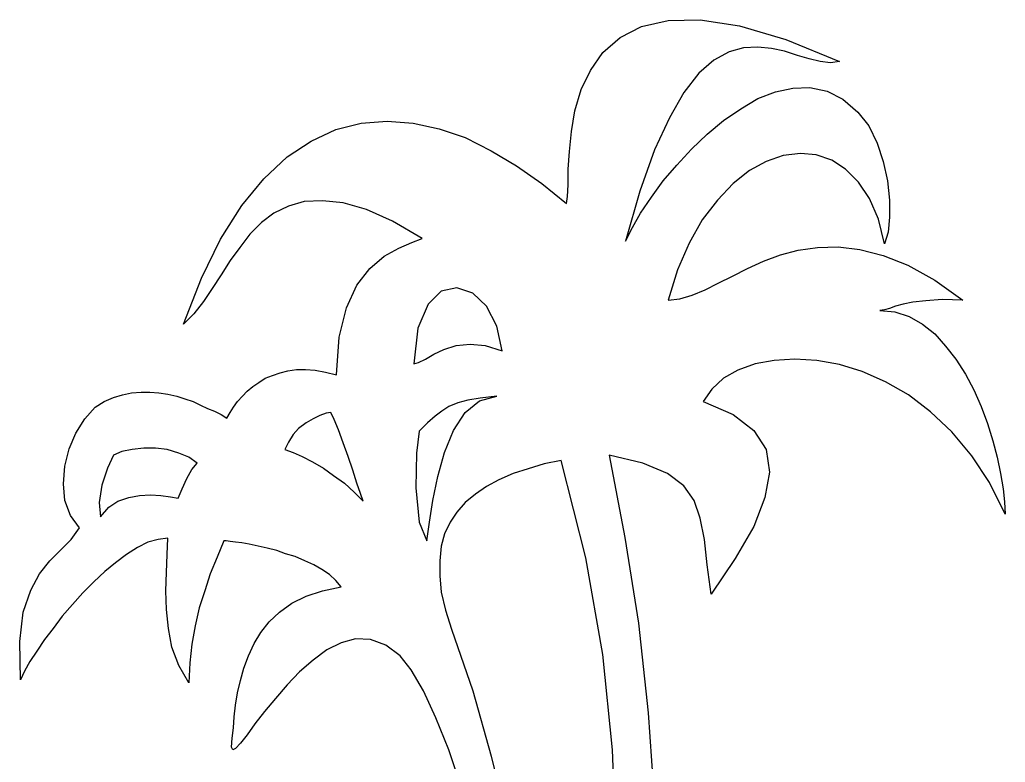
# Model space of a CAD drawing. Header units: millimetres. Extents: x 342.7 to 347.53, y 2574.37 to 2579.94.
# Drawn here: x 342.696 to 347.136, y 2576.599 to 2579.943 of the extents above; entities that cross this region are included whole.
import ezdxf

# ---------------------------------------------------------------- set-up
doc = ezdxf.new("R2010")
doc.units = ezdxf.units.MM
doc.header["$LTSCALE"] = 10
doc.layers.add('Vegetais', color=94, linetype='Continuous')

msp = doc.modelspace()

# ---------------------------------------------------------------- linework, layer by layer
at = {"layer": 'Vegetais'}
for p, q in [((345.4966, 2579.9118), (345.617, 2579.9395)), ((345.617, 2579.9395), (345.762, 2579.9427)), ((345.762, 2579.9427), (345.9381, 2579.9149)), ((345.4009, 2579.8624), (345.4966, 2579.9118)), ((345.9381, 2579.9149), (346.1479, 2579.8531)), ((345.3238, 2579.7945), (345.4009, 2579.8624)), ((346.1479, 2579.8531), (346.3887, 2579.7544)), ((345.2683, 2579.7141), (345.3238, 2579.7945)), ((345.8917, 2579.7976), (345.8238, 2579.7606)), ((345.9566, 2579.8161), (345.8917, 2579.7976)), ((346.0214, 2579.8191), (345.9566, 2579.8161)), ((346.0832, 2579.813), (346.0214, 2579.8191)), ((346.1419, 2579.8006), (346.0832, 2579.813)), ((346.2004, 2579.7822), (346.1419, 2579.8006)), ((345.8238, 2579.7606), (345.7558, 2579.7019)), ((346.2529, 2579.7666), (346.2004, 2579.7822)), ((346.3024, 2579.7544), (346.2529, 2579.7666)), ((346.3486, 2579.7482), (346.3024, 2579.7544)), ((346.3887, 2579.7544), (346.3486, 2579.7482)), ((345.225, 2579.6278), (345.2683, 2579.7141)), ((345.7558, 2579.7019), (345.6879, 2579.6154)), ((345.1972, 2579.532), (345.225, 2579.6278)), ((345.6879, 2579.6154), (345.6232, 2579.5012)), ((346.0214, 2579.5877), (346.1016, 2579.6185)), ((346.1016, 2579.6185), (346.1789, 2579.634)), ((346.1789, 2579.634), (346.2561, 2579.637)), ((346.2561, 2579.637), (346.3332, 2579.6216)), ((346.3332, 2579.6216), (346.4042, 2579.5845)), ((345.9442, 2579.5414), (346.0214, 2579.5877)), ((346.4042, 2579.5845), (346.4721, 2579.5258)), ((345.1818, 2579.4394), (345.1972, 2579.532)), ((345.867, 2579.4889), (345.9442, 2579.5414)), ((346.4721, 2579.5258), (346.5215, 2579.4641)), ((344.1197, 2579.4487), (344.2339, 2579.4765)), ((344.2339, 2579.4765), (344.3513, 2579.4857)), ((344.3513, 2579.4857), (344.4686, 2579.4765)), ((344.4686, 2579.4765), (344.5859, 2579.4518)), ((345.6232, 2579.5012), (345.5553, 2579.3561)), ((345.7929, 2579.427), (345.867, 2579.4889)), ((344.0086, 2579.3962), (344.1197, 2579.4487)), ((344.5859, 2579.4518), (344.7033, 2579.4116)), ((345.1725, 2579.3499), (345.1818, 2579.4394)), ((346.5215, 2579.4641), (346.5586, 2579.3869)), ((343.9005, 2579.3252), (344.0086, 2579.3962)), ((344.7033, 2579.4116), (344.8205, 2579.353)), ((345.722, 2579.3591), (345.7929, 2579.427)), ((344.8205, 2579.353), (344.9348, 2579.2851)), ((345.1663, 2579.2696), (345.1725, 2579.3499)), ((345.5553, 2579.3561), (345.4904, 2579.1708)), ((345.6571, 2579.2882), (345.722, 2579.3591)), ((346.5586, 2579.3869), (346.5864, 2579.3036)), ((343.7956, 2579.2264), (343.9005, 2579.3252)), ((346.0585, 2579.3036), (345.9844, 2579.2635)), ((346.1357, 2579.3314), (346.0585, 2579.3036)), ((346.2128, 2579.3406), (346.1357, 2579.3314)), ((346.2838, 2579.3345), (346.2128, 2579.3406)), ((346.3548, 2579.3098), (346.2838, 2579.3345)), ((346.4166, 2579.2696), (346.3548, 2579.3098)), ((346.5864, 2579.3036), (346.6049, 2579.2171)), ((344.9348, 2579.2851), (345.049, 2579.2048)), ((345.1663, 2579.1986), (345.1663, 2579.2696)), ((345.5953, 2579.2171), (345.6571, 2579.2882)), ((345.9844, 2579.2635), (345.9103, 2579.2048)), ((346.4753, 2579.211), (346.4166, 2579.2696)), ((343.6968, 2579.106), (343.7956, 2579.2264)), ((345.5429, 2579.1431), (345.5953, 2579.2171)), ((346.5246, 2579.1369), (346.4753, 2579.211)), ((346.6049, 2579.2171), (346.6141, 2579.1307)), ((345.049, 2579.2048), (345.1601, 2579.1153)), ((345.1633, 2579.1461), (345.1663, 2579.1986)), ((345.4904, 2579.1708), (345.4256, 2578.9454)), ((345.9103, 2579.2048), (345.8392, 2579.1307)), ((343.9777, 2579.1245), (343.9067, 2579.1029)), ((344.061, 2579.1277), (343.9777, 2579.1245)), ((344.1537, 2579.1183), (344.061, 2579.1277)), ((345.1601, 2579.1153), (345.1633, 2579.1461)), ((345.4935, 2579.072), (345.5429, 2579.1431)), ((345.8392, 2579.1307), (345.7713, 2579.0412)), ((346.5648, 2579.0443), (346.5246, 2579.1369)), ((346.6141, 2579.1307), (346.6141, 2579.0535)), ((343.601, 2578.9548), (343.6968, 2579.106)), ((343.9067, 2579.1029), (343.8419, 2579.072)), ((344.2587, 2579.0874), (344.1537, 2579.1183)), ((344.376, 2579.035), (344.2587, 2579.0874)), ((343.8419, 2579.072), (343.7863, 2579.0288)), ((344.5088, 2578.9578), (344.376, 2579.035)), ((345.4565, 2579.0073), (345.4935, 2579.072)), ((345.7713, 2579.0412), (345.7127, 2578.9362)), ((346.5925, 2578.9331), (346.5648, 2579.0443)), ((346.6141, 2579.0535), (346.608, 2578.9856)), ((343.7863, 2579.0288), (343.7338, 2578.9764)), ((345.4256, 2578.9454), (345.4565, 2579.0073)), ((343.5147, 2578.7787), (343.601, 2578.9548)), ((343.7338, 2578.9764), (343.6876, 2578.9177)), ((344.4625, 2578.9393), (344.5088, 2578.9578)), ((346.608, 2578.9856), (346.5925, 2578.9331)), ((343.6876, 2578.9177), (343.6443, 2578.859)), ((344.3389, 2578.8775), (344.4038, 2578.9145)), ((344.4038, 2578.9145), (344.4625, 2578.9393)), ((345.7127, 2578.9362), (345.6602, 2578.8158)), ((346.1233, 2578.8837), (346.2036, 2578.9053)), ((346.2036, 2578.9053), (346.29, 2578.9177)), ((346.29, 2578.9177), (346.3827, 2578.9207)), ((346.3827, 2578.9207), (346.4814, 2578.9084)), ((346.4814, 2578.9084), (346.5864, 2578.8807)), ((343.6443, 2578.859), (343.6042, 2578.7941)), ((344.2742, 2578.822), (344.3389, 2578.8775)), ((345.975, 2578.822), (346.0461, 2578.856)), ((346.0461, 2578.856), (346.1233, 2578.8837)), ((346.5864, 2578.8807), (346.6975, 2578.8374)), ((344.2155, 2578.7479), (344.2742, 2578.822)), ((345.6602, 2578.8158), (345.617, 2578.6799)), ((345.9071, 2578.7879), (345.975, 2578.822)), ((346.6975, 2578.8374), (346.8179, 2578.7695)), ((343.4343, 2578.5719), (343.5147, 2578.7787)), ((343.6042, 2578.7941), (343.564, 2578.7324)), ((345.8424, 2578.7571), (345.9071, 2578.7879)), ((346.8179, 2578.7695), (346.9445, 2578.6799)), ((343.564, 2578.7324), (343.5239, 2578.6737)), ((344.1692, 2578.646), (344.2155, 2578.7479)), ((344.6662, 2578.7356), (344.5952, 2578.72)), ((344.7372, 2578.7108), (344.6662, 2578.7356)), ((345.725, 2578.7016), (345.7837, 2578.7262)), ((345.7837, 2578.7262), (345.8424, 2578.7571)), ((344.5952, 2578.72), (344.5365, 2578.6615)), ((344.7989, 2578.6521), (344.7372, 2578.7108)), ((345.617, 2578.6799), (345.6695, 2578.6861)), ((345.6695, 2578.6861), (345.725, 2578.7016)), ((346.7778, 2578.6769), (346.7191, 2578.6707)), ((346.8519, 2578.6831), (346.7778, 2578.6769)), ((346.9445, 2578.6799), (346.8519, 2578.6831)), ((343.5239, 2578.6737), (343.4806, 2578.6182)), ((344.1352, 2578.5132), (344.1692, 2578.646)), ((344.5365, 2578.6615), (344.4902, 2578.5533)), ((344.8452, 2578.5627), (344.7989, 2578.6521)), ((346.5925, 2578.6367), (346.571, 2578.6336)), ((346.571, 2578.6336), (346.6389, 2578.6274)), ((346.6141, 2578.6429), (346.5925, 2578.6367)), ((346.6419, 2578.6521), (346.6141, 2578.6429)), ((346.676, 2578.6615), (346.6419, 2578.6521)), ((346.7191, 2578.6707), (346.676, 2578.6615)), ((343.4806, 2578.6182), (343.4343, 2578.5719)), ((346.6389, 2578.6274), (346.7037, 2578.6058)), ((346.7037, 2578.6058), (346.7624, 2578.5719)), ((344.4902, 2578.5533), (344.4717, 2578.3928)), ((344.87, 2578.4515), (344.8452, 2578.5627)), ((346.7624, 2578.5719), (346.8179, 2578.5287)), ((344.1228, 2578.3434), (344.1352, 2578.5132)), ((346.8179, 2578.5287), (346.8673, 2578.4731)), ((344.5613, 2578.4361), (344.6076, 2578.4577)), ((344.6076, 2578.4577), (344.6631, 2578.4762)), ((344.6631, 2578.4762), (344.7248, 2578.4824)), ((344.7248, 2578.4824), (344.7927, 2578.4762)), ((344.7927, 2578.4762), (344.87, 2578.4515)), ((346.8673, 2578.4731), (346.9136, 2578.4145)), ((344.4933, 2578.399), (344.5242, 2578.4145)), ((344.5242, 2578.4145), (344.5613, 2578.4361)), ((346.1881, 2578.4145), (346.0954, 2578.4083)), ((346.2869, 2578.4083), (346.1881, 2578.4145)), ((346.9136, 2578.4145), (346.9569, 2578.3465)), ((343.9036, 2578.362), (343.9438, 2578.3682)), ((343.9438, 2578.3682), (343.9839, 2578.3682)), ((343.9839, 2578.3682), (344.0271, 2578.365)), ((344.4717, 2578.3928), (344.4933, 2578.399)), ((346.0091, 2578.3928), (345.9319, 2578.365)), ((346.0954, 2578.4083), (346.0091, 2578.3928)), ((346.3887, 2578.3898), (346.2869, 2578.4083)), ((346.4907, 2578.3589), (346.3887, 2578.3898)), ((343.7739, 2578.3095), (343.8018, 2578.3279)), ((343.8018, 2578.3279), (343.8357, 2578.3403)), ((343.8357, 2578.3403), (343.8697, 2578.3527)), ((343.8697, 2578.3527), (343.9036, 2578.362)), ((344.0271, 2578.365), (344.0734, 2578.3558)), ((344.0734, 2578.3558), (344.1228, 2578.3434)), ((345.867, 2578.3279), (345.8145, 2578.2786)), ((345.9319, 2578.365), (345.867, 2578.3279)), ((346.5957, 2578.3125), (346.4907, 2578.3589)), ((346.9569, 2578.3465), (346.9939, 2578.2755)), ((343.7215, 2578.2694), (343.7461, 2578.2909)), ((343.7461, 2578.2909), (343.7739, 2578.3095)), ((345.8145, 2578.2786), (345.7744, 2578.223)), ((346.7006, 2578.254), (346.5957, 2578.3125)), ((343.0762, 2578.223), (343.1194, 2578.2416)), ((343.1194, 2578.2416), (343.1596, 2578.254)), ((343.1596, 2578.254), (343.1997, 2578.2632)), ((343.1997, 2578.2632), (343.243, 2578.2662)), ((343.243, 2578.2662), (343.2831, 2578.2662)), ((343.2831, 2578.2662), (343.3232, 2578.2632)), ((343.3232, 2578.2632), (343.3634, 2578.257)), ((343.3634, 2578.257), (343.4035, 2578.2478)), ((343.4035, 2578.2478), (343.4405, 2578.2354)), ((343.4405, 2578.2354), (343.4776, 2578.223)), ((343.6782, 2578.223), (343.6998, 2578.2478)), ((343.6998, 2578.2478), (343.7215, 2578.2694)), ((344.7712, 2578.2385), (344.7156, 2578.2292)), ((344.7681, 2578.2261), (344.8452, 2578.2478)), ((344.8452, 2578.2478), (344.7712, 2578.2385)), ((346.7994, 2578.1767), (346.7006, 2578.254)), ((346.9939, 2578.2755), (347.0278, 2578.2015)), ((342.9898, 2578.1458), (343.0361, 2578.1983)), ((343.0361, 2578.1983), (343.0762, 2578.223)), ((343.4776, 2578.223), (343.5115, 2578.2075)), ((343.5115, 2578.2075), (343.5424, 2578.1921)), ((343.5424, 2578.1921), (343.5733, 2578.1798)), ((343.6443, 2578.1736), (343.6597, 2578.1983)), ((343.6597, 2578.1983), (343.6782, 2578.223)), ((344.6292, 2578.2015), (344.5983, 2578.1798)), ((344.6693, 2578.2169), (344.6292, 2578.2015)), ((344.7156, 2578.2292), (344.6693, 2578.2169)), ((344.7033, 2578.1736), (344.7681, 2578.2261)), ((345.7744, 2578.223), (345.9103, 2578.1644)), ((347.0278, 2578.2015), (347.0557, 2578.1242)), ((342.9497, 2578.0811), (342.9898, 2578.1458)), ((343.5733, 2578.1798), (343.6042, 2578.1644)), ((343.6042, 2578.1644), (343.6289, 2578.149)), ((343.6289, 2578.149), (343.6443, 2578.1736)), ((344.0179, 2578.1458), (343.9869, 2578.1274)), ((344.0488, 2578.1612), (344.0179, 2578.1458)), ((344.0765, 2578.1705), (344.0488, 2578.1612)), ((344.0981, 2578.1736), (344.0765, 2578.1705)), ((344.1135, 2578.1428), (344.0981, 2578.1736)), ((344.5675, 2578.1582), (344.5334, 2578.1274)), ((344.5983, 2578.1798), (344.5675, 2578.1582)), ((344.6508, 2578.0933), (344.7033, 2578.1736)), ((345.9103, 2578.1644), (346.0029, 2578.0933)), ((346.8952, 2578.0871), (346.7994, 2578.1767)), ((343.953, 2578.1026), (343.9284, 2578.0749)), ((343.9869, 2578.1274), (343.953, 2578.1026)), ((344.1321, 2578.0965), (344.1135, 2578.1428)), ((344.5334, 2578.1274), (344.4964, 2578.0903)), ((347.0557, 2578.1242), (347.0803, 2578.047)), ((342.9188, 2578.01), (342.9497, 2578.0811)), ((343.9284, 2578.0749), (343.9067, 2578.0408)), ((344.1537, 2578.0378), (344.1321, 2578.0965)), ((344.4964, 2578.0903), (344.484, 2577.9915)), ((344.6106, 2577.9946), (344.6508, 2578.0933)), ((346.0029, 2578.0933), (346.0585, 2578.0069)), ((346.9847, 2577.9791), (346.8952, 2578.0871)), ((343.2553, 2578.0131), (343.2028, 2578.0069)), ((343.3077, 2578.0131), (343.2553, 2578.0131)), ((343.3602, 2578.0069), (343.3077, 2578.0131)), ((343.9067, 2578.0408), (343.8913, 2578.0069)), ((344.1753, 2577.9761), (344.1537, 2578.0378)), ((347.0803, 2578.047), (347.0989, 2577.9729)), ((342.9002, 2577.9328), (342.9188, 2578.01)), ((343.1194, 2577.9822), (343.0917, 2577.9236)), ((343.1565, 2577.9977), (343.1194, 2577.9822)), ((343.2028, 2578.0069), (343.1565, 2577.9977)), ((343.4127, 2577.9915), (343.3602, 2578.0069)), ((343.459, 2577.9729), (343.4127, 2577.9915)), ((343.4961, 2577.9452), (343.459, 2577.9729)), ((343.8913, 2578.0069), (343.9284, 2577.9946)), ((343.9284, 2577.9946), (343.9685, 2577.9761)), ((343.9685, 2577.9761), (344.0148, 2577.9513)), ((344.1969, 2577.9142), (344.1753, 2577.9761)), ((344.484, 2577.9915), (344.4809, 2577.834)), ((344.5797, 2577.8865), (344.6106, 2577.9946)), ((345.5028, 2577.9452), (345.3516, 2577.9822)), ((346.0585, 2578.0069), (346.0739, 2577.905)), ((347.0649, 2577.8587), (346.9847, 2577.9791)), ((347.0989, 2577.9729), (347.1143, 2577.8988)), ((342.894, 2577.8525), (342.9002, 2577.9328)), ((343.0917, 2577.9236), (343.0669, 2577.8463)), ((343.4714, 2577.9174), (343.4961, 2577.9452)), ((344.0148, 2577.9513), (344.0642, 2577.9236)), ((344.0642, 2577.9236), (344.1105, 2577.8896)), ((345.6139, 2577.8988), (345.5028, 2577.9452)), ((343.4498, 2577.8773), (343.4714, 2577.9174)), ((344.1105, 2577.8896), (344.1598, 2577.8557)), ((344.2155, 2577.8557), (344.1969, 2577.9142)), ((344.5581, 2577.7784), (344.5797, 2577.8865)), ((345.6879, 2577.8433), (345.6139, 2577.8988)), ((346.0739, 2577.905), (346.0523, 2577.7908)), ((347.1143, 2577.8988), (347.1266, 2577.8309)), ((342.9002, 2577.7784), (342.894, 2577.8525)), ((343.0669, 2577.8463), (343.0547, 2577.7692)), ((343.4282, 2577.8309), (343.4498, 2577.8773)), ((344.1598, 2577.8557), (344.2031, 2577.8155)), ((344.2309, 2577.8094), (344.2155, 2577.8557)), ((344.4809, 2577.834), (344.4964, 2577.6796)), ((345.7343, 2577.7784), (345.6879, 2577.8433)), ((347.136, 2577.7167), (347.0649, 2577.8587)), ((343.138, 2577.7754), (343.1873, 2577.7908)), ((343.1873, 2577.7908), (343.2368, 2577.8)), ((343.2368, 2577.8), (343.2861, 2577.8032)), ((343.2861, 2577.8032), (343.3325, 2577.8)), ((343.3325, 2577.8), (343.3757, 2577.7938)), ((343.3757, 2577.7938), (343.4097, 2577.7878)), ((343.4097, 2577.7878), (343.4282, 2577.8309)), ((344.2031, 2577.8155), (344.2432, 2577.7754)), ((344.2432, 2577.7754), (344.2309, 2577.8094)), ((346.0523, 2577.7908), (346.0029, 2577.6612)), ((347.1266, 2577.8309), (347.1328, 2577.7723)), ((342.9249, 2577.7105), (342.9002, 2577.7784)), ((343.0547, 2577.7692), (343.0607, 2577.7044)), ((343.0607, 2577.7044), (343.0978, 2577.7475)), ((343.0978, 2577.7475), (343.138, 2577.7754)), ((344.5427, 2577.6796), (344.5581, 2577.7784)), ((345.762, 2577.6982), (345.7343, 2577.7784)), ((347.1328, 2577.7723), (347.136, 2577.7167)), ((342.9651, 2577.655), (342.9249, 2577.7105)), ((344.4964, 2577.6796), (344.5304, 2577.5963)), ((344.5304, 2577.5963), (344.5427, 2577.6796)), ((345.7806, 2577.6025), (345.762, 2577.6982)), ((346.0029, 2577.6612), (345.9195, 2577.5161)), ((342.9281, 2577.6025), (342.9651, 2577.655)), ((342.8818, 2577.5562), (342.9281, 2577.6025)), ((343.2738, 2577.5901), (343.2276, 2577.5654)), ((343.3201, 2577.6025), (343.2738, 2577.5901)), ((343.3634, 2577.6087), (343.3201, 2577.6025)), ((343.3602, 2577.5346), (343.3634, 2577.6087)), ((343.6165, 2577.5963), (343.5856, 2577.5222)), ((343.6257, 2577.5963), (343.6165, 2577.5963)), ((343.6443, 2577.5932), (343.6257, 2577.5963)), ((343.669, 2577.5901), (343.6443, 2577.5932)), ((343.6968, 2577.587), (343.669, 2577.5901)), ((343.7307, 2577.5808), (343.6968, 2577.587)), ((343.7709, 2577.5716), (343.7307, 2577.5808)), ((343.811, 2577.5624), (343.7709, 2577.5716)), ((345.7929, 2577.4883), (345.7806, 2577.6025)), ((342.8323, 2577.5067), (342.8818, 2577.5562)), ((343.1781, 2577.5346), (343.1287, 2577.4975)), ((343.2276, 2577.5654), (343.1781, 2577.5346)), ((343.3572, 2577.4542), (343.3602, 2577.5346)), ((343.8543, 2577.553), (343.811, 2577.5624)), ((343.8943, 2577.5376), (343.8543, 2577.553)), ((343.9376, 2577.5253), (343.8943, 2577.5376)), ((343.9809, 2577.5067), (343.9376, 2577.5253)), ((342.786, 2577.4482), (342.8323, 2577.5067)), ((343.1287, 2577.4975), (343.0793, 2577.4574)), ((343.5856, 2577.5222), (343.5548, 2577.4482)), ((344.021, 2577.4883), (343.9809, 2577.5067)), ((344.058, 2577.4666), (344.021, 2577.4883)), ((345.8115, 2577.3555), (345.7929, 2577.4883)), ((345.9195, 2577.5161), (345.8115, 2577.3555)), ((342.7459, 2577.3741), (342.786, 2577.4482)), ((343.0793, 2577.4574), (343.0299, 2577.4111)), ((343.354, 2577.3709), (343.3572, 2577.4542)), ((343.5548, 2577.4482), (343.5301, 2577.3709)), ((344.0919, 2577.445), (344.058, 2577.4666)), ((344.1197, 2577.4172), (344.0919, 2577.445)), ((343.0299, 2577.4111), (342.9805, 2577.3617)), ((344.061, 2577.3709), (344.1444, 2577.3895)), ((344.1444, 2577.3895), (344.1197, 2577.4172)), ((342.7119, 2577.2753), (342.7459, 2577.3741)), ((342.9805, 2577.3617), (342.9343, 2577.3092)), ((343.3572, 2577.2875), (343.354, 2577.3709)), ((343.5301, 2577.3709), (343.5053, 2577.2937)), ((343.9222, 2577.3154), (343.9869, 2577.3462)), ((343.9869, 2577.3462), (344.061, 2577.3709)), ((342.9343, 2577.3092), (342.8878, 2577.2567)), ((343.8665, 2577.2753), (343.9222, 2577.3154)), ((342.6965, 2577.1425), (342.7119, 2577.2753)), ((342.8878, 2577.2567), (342.8477, 2577.2012)), ((343.3664, 2577.2012), (343.3572, 2577.2875)), ((343.5053, 2577.2937), (343.4868, 2577.2134)), ((343.8202, 2577.232), (343.8665, 2577.2753)), ((343.4868, 2577.2134), (343.4714, 2577.1301)), ((343.7832, 2577.1826), (343.8202, 2577.232)), ((342.8477, 2577.2012), (342.8077, 2577.1517)), ((343.3819, 2577.1178), (343.3664, 2577.2012)), ((343.7523, 2577.1332), (343.7832, 2577.1826)), ((342.6995, 2576.9696), (342.6965, 2577.1425)), ((342.8077, 2577.1517), (342.7736, 2577.0992)), ((343.4714, 2577.1301), (343.4622, 2577.0467)), ((343.7276, 2577.0776), (343.7523, 2577.1332)), ((344.1444, 2577.1363), (344.0796, 2577.1054)), ((344.2093, 2577.1549), (344.1444, 2577.1363)), ((344.2772, 2577.1517), (344.2093, 2577.1549)), ((344.3451, 2577.127), (344.2772, 2577.1517)), ((342.7736, 2577.0992), (342.7428, 2577.0529)), ((343.4127, 2577.0345), (343.3819, 2577.1178)), ((344.0796, 2577.1054), (344.0179, 2577.0591)), ((342.7428, 2577.0529), (342.7181, 2577.0097)), ((343.459, 2576.9572), (343.4127, 2577.0345)), ((343.4622, 2577.0467), (343.459, 2576.9572)), ((343.706, 2577.0221), (343.7276, 2577.0776)), ((344.0179, 2577.0591), (343.9561, 2577.0066)), ((342.7181, 2577.0097), (342.6995, 2576.9696)), ((343.6906, 2576.9665), (343.706, 2577.0221)), ((343.9561, 2577.0066), (343.9005, 2576.948)), ((343.6782, 2576.9109), (343.6906, 2576.9665)), ((343.9005, 2576.948), (343.8481, 2576.8862)), ((343.669, 2576.8554), (343.6782, 2576.9109)), ((343.8481, 2576.8862), (343.7986, 2576.8275)), ((343.6628, 2576.8029), (343.669, 2576.8554)), ((343.7986, 2576.8275), (343.7555, 2576.772)), ((343.6597, 2576.7534), (343.6628, 2576.8029)), ((343.7555, 2576.772), (343.7215, 2576.7226)), ((343.6535, 2576.7071), (343.6597, 2576.7534)), ((343.6505, 2576.667), (343.6535, 2576.7071)), ((343.6906, 2576.6855), (343.669, 2576.6608)), ((343.7215, 2576.7226), (343.6906, 2576.6855)), ((343.6567, 2576.6546), (343.6505, 2576.667)), ((343.669, 2576.6608), (343.6567, 2576.6546))]:
    msp.add_line(p, q, dxfattribs=at)
at = {"layer": 'Vegetais', "color": 34}
for p, q in [((345.3516, 2577.9822), (345.4226, 2577.6117)), ((345.4226, 2577.6117), (345.4842, 2577.2258)), ((345.4842, 2577.2258), (345.5274, 2576.8213)), ((344.41, 2577.0776), (344.3451, 2577.127)), ((344.4593, 2577.0159), (344.41, 2577.0776)), ((344.515, 2576.9201), (344.4593, 2577.0159)), ((344.5705, 2576.7997), (344.515, 2576.9201)), ((345.5274, 2576.8213), (345.5553, 2576.4138)), ((344.6292, 2576.6546), (344.5705, 2576.7997)), ((344.6847, 2576.488), (344.6292, 2576.6546))]:
    msp.add_line(p, q, dxfattribs=at)
for points in [[(345.1355, 2577.9575), (345.0583, 2577.9421), (344.9872, 2577.9204), (344.9193, 2577.8988), (344.8546, 2577.8711), (344.7989, 2577.8402), (344.7496, 2577.8062), (344.7033, 2577.7692), (344.6662, 2577.7259), (344.6354, 2577.6796), (344.6106, 2577.6271), (344.5952, 2577.5716), (344.589, 2577.5067), (344.589, 2577.4388), (344.5952, 2577.3647), (344.6137, 2577.2845), (344.6415, 2577.198), (344.7372, 2576.9201), (344.8205, 2576.6268), (344.8947, 2576.3181)], [(345.3825, 2576.2347), (345.367, 2576.6546), (345.3238, 2577.0838), (345.2466, 2577.5191), (345.1355, 2577.9575)]]:
    msp.add_lwpolyline(points, dxfattribs=at)

doc.saveas('drawing.dxf')
